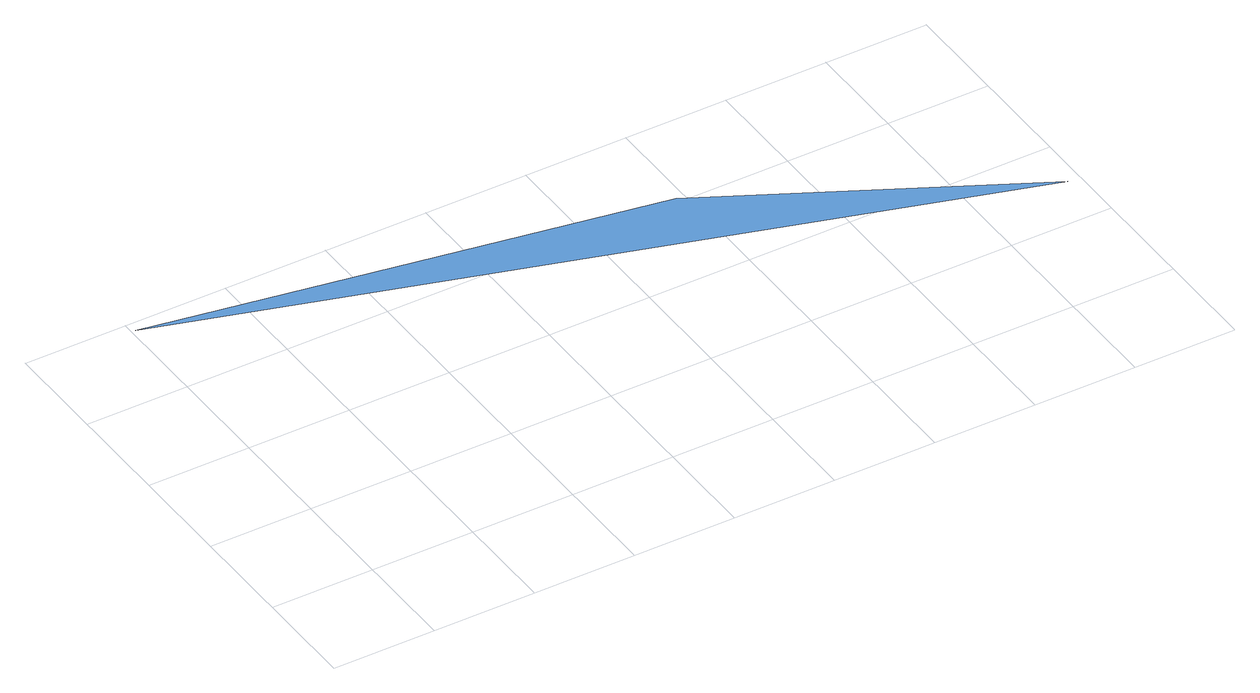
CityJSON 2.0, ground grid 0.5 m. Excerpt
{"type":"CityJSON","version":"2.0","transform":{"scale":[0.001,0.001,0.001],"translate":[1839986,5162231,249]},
"CityObjects":{
"waterbody1":{"type":"WaterBody","attributes":{"class":"unknow","usage":"unknow"},"geometry":[{"type":"MultiSurface","lod":"3","boundaries":[[[0,1,2]]],"semantics":{"surfaces":[{"type":"WaterSurface"}],"values":[0]}}]}
},
"vertices":[
[2461,1529,74],[20,1949,74],[3940,755,74]
]}
